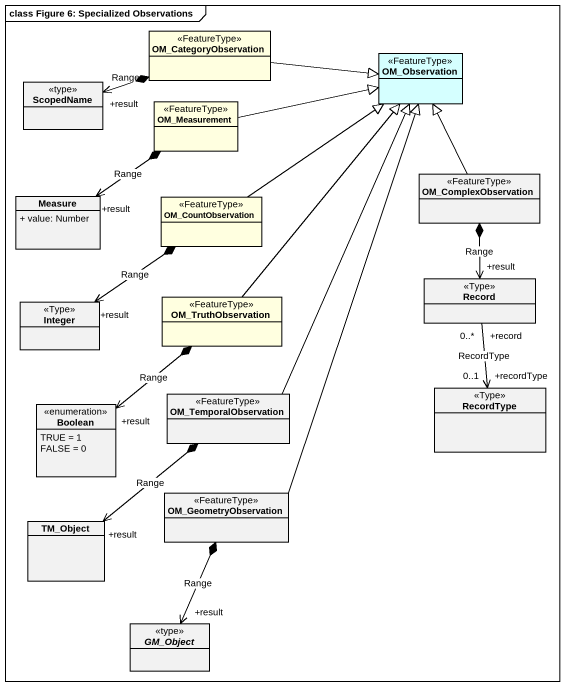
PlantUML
@startuml
mainframe class Figure 6: Specialized Observations
hide circle
hide empty members
skinparam classAttributeIconSize 0
class OM_CategoryObservation <<FeatureType>> #FFFFE0
class OM_Observation <<FeatureType>> #D5FFFF
class ScopedName <<type>>
class OM_Measurement <<FeatureType>> #FFFFE0
class OM_ComplexObservation <<FeatureType>>
class Measure {
  + value: Number
}
class OM_CountObservation <<FeatureType>> #FFFFE0
class Integer <<Type>>
class OM_TruthObservation <<FeatureType>> #FFFFE0
class "Record" as Record_ <<Type>>
class RecordType <<Type>>
enum Boolean {
  TRUE = 1
  FALSE = 0
}
class OM_TemporalObservation <<FeatureType>>
class OM_GeometryObservation <<FeatureType>>
class TM_Object
abstract class GM_Object <<type>>
OM_CategoryObservation -right-|> OM_Observation
ScopedName "+result" <-right-* OM_CategoryObservation : Range
OM_Measurement -right-|> OM_Observation
OM_ComplexObservation -up-|> OM_Observation
Measure "+result" <-up-* OM_Measurement : Range
OM_CountObservation -up-|> OM_Observation
Integer "+result" <-up-* OM_CountObservation : Range
OM_TruthObservation -up-|> OM_Observation
Record_ "+result" <-up-* OM_ComplexObservation : Range
Record_ "+record\n0..*" --> "+recordType\n0..1" RecordType : RecordType
Boolean "+result" <-up-* OM_TruthObservation : Range
OM_TemporalObservation -up-|> OM_Observation
OM_GeometryObservation -up-|> OM_Observation
TM_Object "+result" <-up-* OM_TemporalObservation : Range
GM_Object "+result" <-up-* OM_GeometryObservation : Range
@enduml
